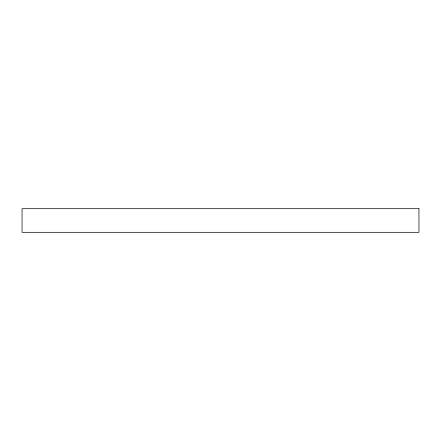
<?xml version="1.0" encoding="UTF-8"?>
<svg xmlns="http://www.w3.org/2000/svg" width="441" height="441" viewBox="0 0 441 441"><rect width="100%" height="100%" fill="white"/><g stroke="black" fill="none" stroke-linecap="round" stroke-linejoin="round"><path stroke-width="0.66" d="M418.95 208.687L22.05 208.687L22.05 232.313L418.95 232.313L418.95 208.687"/></g></svg>
